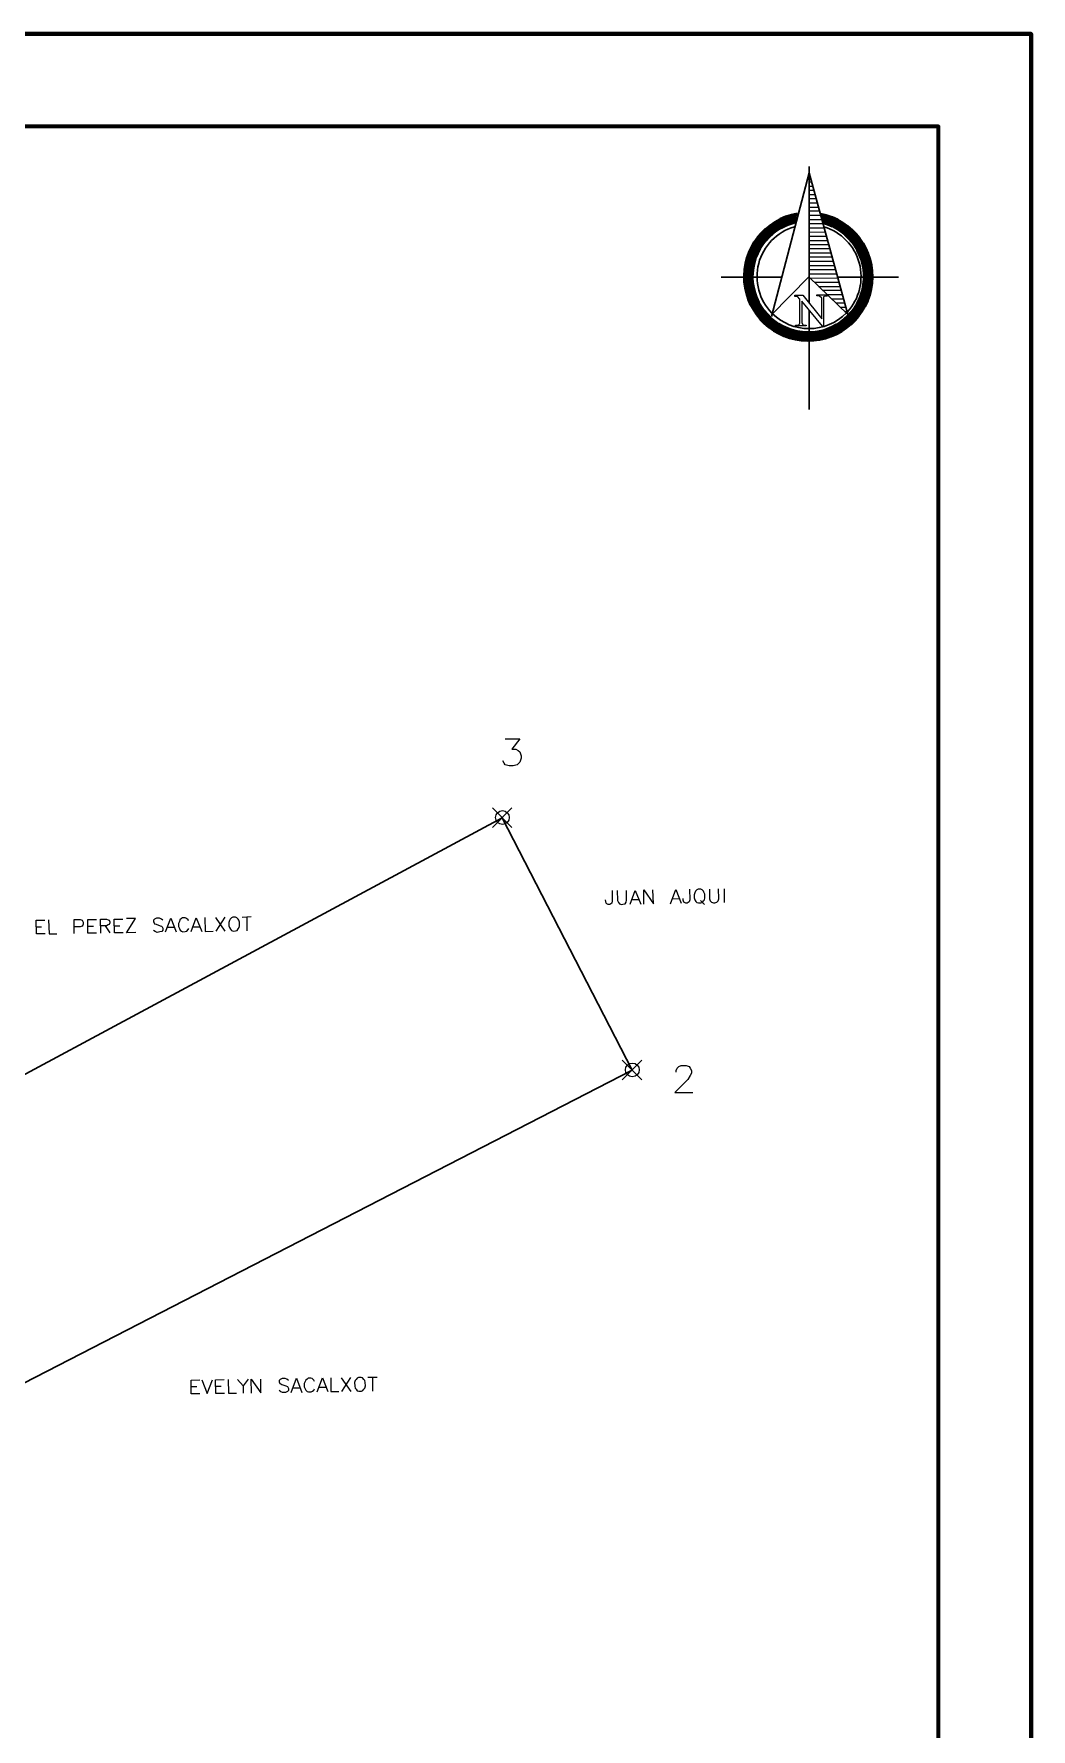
# Model space of a CAD drawing. Header units: millimetres. Extents: x 2405 to 2491, y 1861 to 1993.
# Drawn here: x 2448.4 to 2491.4, y 1919.9 to 1993.1 of the extents above; entities that cross this region are included whole.
import ezdxf

# ---------------------------------------------------------------- set-up
doc = ezdxf.new("R2010")
doc.units = ezdxf.units.MM
for name, color, linetype in [('PDF_0', 7, 'Continuous'), ('PDF_CVL_CUADCON_TIT', 7, 'Continuous'), ('PDF_CVL_CUADCON_TX', 7, 'Continuous'), ('PDF_CVL_PUNTO', 7, 'Continuous'), ('PDF_CVL_PUNTO_NUM', 7, 'Continuous')]:
    doc.layers.add(name, color=color, linetype=linetype)

msp = doc.modelspace()

# ---------------------------------------------------------------- hatches: boundary and pattern name
at = {"layer": 'PDF_0', "transparency": 33554559}
msp.add_hatch(color=256, dxfattribs=at).paths.add_polyline_path([(2481.869, 1987.034), (2481.852, 1987.051), (2481.835, 1987.068), (2481.818, 1987.051), (2481.801, 1987.034), (2481.818, 1987.017), (2481.835, 1987), (2481.852, 1987.017)])

# ---------------------------------------------------------------- linework, layer by layer
at = {"layer": 'PDF_0', "lineweight": 70}
for points in [[(2405.031, 1861.128), (2405.031, 1993.083), (2491.408, 1993.083), (2491.408, 1861.128), (2405.031, 1861.128), (2491.408, 1861.128), (2491.408, 1993.083), (2405.031, 1993.083)], [(2417.027, 1989.084), (2417.027, 1865.127), (2487.41, 1865.127), (2487.41, 1989.084)]]:
    msp.add_lwpolyline(points, close=True, dxfattribs=at)
at = {"layer": 'PDF_0', "lineweight": 30}
for points in [[(2480.192, 1980.935), (2481.818, 1982.595), (2483.496, 1980.968), (2481.835, 1987.085), (2480.209, 1980.884)], [(2481.835, 1987.356), (2481.835, 1981.46)], [(2480.632, 1982.578), (2478.04, 1982.578)], [(2485.681, 1982.578), (2483.055, 1982.578)], [(2481.835, 1981.155), (2481.835, 1976.868)]]:
    msp.add_lwpolyline(points, dxfattribs=at)
at = {"layer": 'PDF_0', "lineweight": 25}
for points in [[(2481.886, 1986.865), (2481.835, 1986.865)], [(2481.937, 1986.678), (2481.835, 1986.678)], [(2481.988, 1986.492), (2481.835, 1986.492)], [(2482.039, 1986.323), (2481.835, 1986.323)], [(2482.089, 1986.136), (2481.835, 1986.136)], [(2481.327, 1985.289), (2481.191, 1985.289)], [(2482.14, 1985.967), (2481.835, 1985.967)], [(2482.191, 1985.78), (2481.835, 1985.78)], [(2482.242, 1985.594), (2481.835, 1985.594)], [(2482.276, 1985.425), (2481.835, 1985.425)], [(2482.394, 1985.289), (2482.327, 1985.289)], [(2480.412, 1984.56), (2479.87, 1984.56)], [(2480.48, 1984.611), (2479.921, 1984.611)], [(2480.565, 1984.662), (2479.972, 1984.662)], [(2480.649, 1984.713), (2480.022, 1984.713)], [(2480.734, 1984.764), (2480.09, 1984.764)], [(2480.853, 1984.798), (2480.158, 1984.798)], [(2480.971, 1984.848), (2480.209, 1984.848)], [(2481.107, 1984.899), (2480.293, 1984.899)], [(2481.242, 1984.95), (2480.361, 1984.95)], [(2481.242, 1985.001), (2480.446, 1985.001)], [(2481.259, 1985.035), (2480.531, 1985.035)], [(2481.276, 1985.086), (2480.632, 1985.086)], [(2481.293, 1985.137), (2480.734, 1985.137)], [(2481.293, 1985.187), (2480.87, 1985.187)], [(2481.31, 1985.238), (2481.005, 1985.238)], [(2482.581, 1985.238), (2482.327, 1985.238), (2481.835, 1985.238)], [(2482.377, 1985.052), (2481.835, 1985.052)], [(2482.428, 1984.882), (2481.835, 1984.882)], [(2482.479, 1984.696), (2481.835, 1984.696)], [(2482.716, 1985.187), (2482.344, 1985.187)], [(2482.852, 1985.137), (2482.361, 1985.137)], [(2482.954, 1985.086), (2482.377, 1985.086)], [(2483.055, 1985.035), (2482.377, 1985.035)], [(2483.14, 1985.001), (2482.394, 1985.001)], [(2483.225, 1984.95), (2482.411, 1984.95)], [(2483.292, 1984.899), (2482.479, 1984.899)], [(2483.36, 1984.848), (2482.615, 1984.848)], [(2483.428, 1984.798), (2482.733, 1984.798)], [(2483.496, 1984.764), (2482.835, 1984.764)], [(2483.564, 1984.713), (2482.937, 1984.713)], [(2483.614, 1984.662), (2483.021, 1984.662)], [(2483.665, 1984.611), (2483.106, 1984.611)], [(2483.716, 1984.56), (2483.174, 1984.56)], [(2479.734, 1983.849), (2479.345, 1983.849)], [(2479.768, 1983.9), (2479.362, 1983.9)], [(2479.802, 1983.95), (2479.395, 1983.95)], [(2479.836, 1983.984), (2479.412, 1983.984)], [(2479.87, 1984.035), (2479.446, 1984.035)], [(2479.904, 1984.086), (2479.48, 1984.086)], [(2479.938, 1984.137), (2479.514, 1984.137)], [(2479.988, 1984.188), (2479.548, 1984.188)], [(2480.022, 1984.239), (2479.582, 1984.239)], [(2480.073, 1984.272), (2479.616, 1984.272)], [(2480.124, 1984.323), (2479.65, 1984.323)], [(2480.175, 1984.374), (2479.684, 1984.374)], [(2480.226, 1984.425), (2479.734, 1984.425)], [(2480.293, 1984.476), (2479.768, 1984.476)], [(2480.344, 1984.51), (2479.819, 1984.51)], [(2482.53, 1984.51), (2481.835, 1984.527)], [(2482.581, 1984.34), (2481.835, 1984.34)], [(2482.632, 1984.154), (2481.835, 1984.154)], [(2482.682, 1983.984), (2481.835, 1983.984)], [(2483.767, 1984.51), (2483.242, 1984.51)], [(2483.818, 1984.476), (2483.292, 1984.476)], [(2483.852, 1984.425), (2483.36, 1984.425)], [(2483.902, 1984.374), (2483.411, 1984.374)], [(2483.936, 1984.323), (2483.462, 1984.323)], [(2483.97, 1984.272), (2483.513, 1984.272)], [(2484.004, 1984.239), (2483.547, 1984.239)], [(2484.038, 1984.188), (2483.597, 1984.188)], [(2484.072, 1984.137), (2483.631, 1984.137)], [(2484.106, 1984.086), (2483.682, 1984.086)], [(2484.14, 1984.035), (2483.716, 1984.035)], [(2484.173, 1983.984), (2483.75, 1983.984)], [(2484.19, 1983.95), (2483.784, 1983.95)], [(2484.224, 1983.9), (2483.818, 1983.9)], [(2484.241, 1983.849), (2483.852, 1983.849)], [(2479.429, 1983.086), (2479.074, 1983.086)], [(2479.463, 1983.171), (2479.09, 1983.171)], [(2479.446, 1983.137), (2479.09, 1983.137)], [(2479.463, 1983.222), (2479.107, 1983.222)], [(2479.48, 1983.273), (2479.124, 1983.273)], [(2479.514, 1983.374), (2479.141, 1983.374)], [(2479.497, 1983.324), (2479.141, 1983.324)], [(2479.531, 1983.425), (2479.158, 1983.425)], [(2479.548, 1983.459), (2479.175, 1983.459)], [(2479.565, 1983.51), (2479.192, 1983.51)], [(2479.582, 1983.561), (2479.209, 1983.561)], [(2479.616, 1983.612), (2479.226, 1983.612)], [(2479.633, 1983.662), (2479.243, 1983.662)], [(2479.667, 1983.696), (2479.277, 1983.696)], [(2479.684, 1983.747), (2479.294, 1983.747)], [(2479.717, 1983.798), (2479.311, 1983.798)], [(2482.733, 1983.798), (2481.835, 1983.798)], [(2482.767, 1983.612), (2481.835, 1983.612)], [(2482.818, 1983.442), (2481.835, 1983.442)], [(2482.869, 1983.256), (2481.835, 1983.256)], [(2484.275, 1983.798), (2483.869, 1983.798)], [(2484.292, 1983.747), (2483.902, 1983.747)], [(2484.309, 1983.696), (2483.919, 1983.696)], [(2484.343, 1983.662), (2483.953, 1983.662)], [(2484.36, 1983.612), (2483.97, 1983.612)], [(2484.377, 1983.561), (2483.987, 1983.561)], [(2484.394, 1983.51), (2484.021, 1983.51)], [(2484.411, 1983.459), (2484.038, 1983.459)], [(2484.428, 1983.425), (2484.055, 1983.425)], [(2484.445, 1983.374), (2484.072, 1983.374)], [(2484.445, 1983.324), (2484.089, 1983.324)], [(2484.462, 1983.273), (2484.106, 1983.273)], [(2484.478, 1983.222), (2484.123, 1983.222)], [(2484.478, 1983.171), (2484.123, 1983.171)], [(2484.495, 1983.137), (2484.14, 1983.137)], [(2484.512, 1983.086), (2484.157, 1983.086)], [(2479.395, 1982.849), (2479.04, 1982.849)], [(2479.395, 1982.798), (2479.04, 1982.798)], [(2479.395, 1982.748), (2479.04, 1982.748)], [(2479.379, 1982.697), (2479.04, 1982.697)], [(2479.379, 1982.646), (2479.04, 1982.646)], [(2479.379, 1982.612), (2479.04, 1982.612)], [(2479.379, 1982.561), (2479.04, 1982.561)], [(2479.379, 1982.51), (2479.04, 1982.51)], [(2479.395, 1982.459), (2479.04, 1982.459)], [(2479.395, 1982.409), (2479.04, 1982.409)], [(2479.395, 1982.358), (2479.04, 1982.358)], [(2479.412, 1982.985), (2479.057, 1982.985)], [(2479.412, 1982.934), (2479.057, 1982.934)], [(2479.395, 1982.9), (2479.057, 1982.9)], [(2479.429, 1983.036), (2479.074, 1983.036)], [(2482.92, 1983.069), (2481.835, 1983.069)], [(2482.971, 1982.9), (2481.835, 1982.9)], [(2483.021, 1982.714), (2481.835, 1982.714)], [(2483.072, 1982.527), (2481.869, 1982.544)], [(2483.123, 1982.358), (2482.056, 1982.358)], [(2484.512, 1983.036), (2484.157, 1983.036)], [(2484.512, 1982.985), (2484.173, 1982.985)], [(2484.529, 1982.934), (2484.173, 1982.934)], [(2484.529, 1982.9), (2484.173, 1982.9)], [(2484.546, 1982.849), (2484.19, 1982.849)], [(2484.546, 1982.798), (2484.19, 1982.798)], [(2484.546, 1982.748), (2484.19, 1982.748)], [(2484.546, 1982.697), (2484.19, 1982.697)], [(2484.546, 1982.51), (2484.19, 1982.51)], [(2484.546, 1982.459), (2484.19, 1982.459)], [(2484.546, 1982.409), (2484.19, 1982.409)], [(2484.546, 1982.358), (2484.19, 1982.358)], [(2484.546, 1982.646), (2484.207, 1982.646)], [(2484.546, 1982.612), (2484.207, 1982.612)], [(2484.546, 1982.561), (2484.207, 1982.561)], [(2479.395, 1982.324), (2479.057, 1982.324)], [(2479.412, 1982.273), (2479.057, 1982.273)], [(2479.412, 1982.222), (2479.057, 1982.222)], [(2479.412, 1982.171), (2479.074, 1982.171)], [(2479.429, 1982.121), (2479.074, 1982.121)], [(2479.446, 1982.087), (2479.09, 1982.087)], [(2479.446, 1982.036), (2479.09, 1982.036)], [(2479.463, 1981.985), (2479.107, 1981.985)], [(2479.48, 1981.934), (2479.107, 1981.934)], [(2479.48, 1981.883), (2479.124, 1981.883)], [(2479.497, 1981.833), (2479.141, 1981.833)], [(2479.514, 1981.799), (2479.158, 1981.799)], [(2479.531, 1981.748), (2479.175, 1981.748)], [(2479.548, 1981.697), (2479.175, 1981.697)], [(2479.582, 1981.646), (2479.192, 1981.646)], [(2483.174, 1982.171), (2482.242, 1982.171)], [(2483.225, 1982.002), (2482.428, 1982.002)], [(2483.259, 1981.816), (2482.615, 1981.816)], [(2483.309, 1981.629), (2482.801, 1981.629)], [(2484.377, 1981.646), (2484.004, 1981.646)], [(2484.394, 1981.697), (2484.021, 1981.697)], [(2484.411, 1981.748), (2484.055, 1981.748)], [(2484.428, 1981.799), (2484.072, 1981.799)], [(2484.462, 1981.883), (2484.089, 1981.883)], [(2484.445, 1981.833), (2484.089, 1981.833)], [(2484.478, 1981.934), (2484.106, 1981.934)], [(2484.478, 1981.985), (2484.123, 1981.985)], [(2484.495, 1982.087), (2484.14, 1982.087)], [(2484.495, 1982.036), (2484.14, 1982.036)], [(2484.512, 1982.171), (2484.157, 1982.171)], [(2484.512, 1982.121), (2484.157, 1982.121)], [(2484.529, 1982.273), (2484.173, 1982.273)], [(2484.529, 1982.222), (2484.173, 1982.222)], [(2484.529, 1982.324), (2484.19, 1982.324)], [(2479.599, 1981.595), (2479.226, 1981.595)], [(2479.616, 1981.561), (2479.243, 1981.561)], [(2479.65, 1981.511), (2479.26, 1981.511)], [(2479.667, 1981.46), (2479.277, 1981.46)], [(2479.7, 1981.409), (2479.294, 1981.409)], [(2479.717, 1981.358), (2479.328, 1981.358)], [(2479.751, 1981.307), (2479.345, 1981.307)], [(2479.785, 1981.273), (2479.379, 1981.273)], [(2479.819, 1981.223), (2479.395, 1981.223)], [(2479.853, 1981.172), (2479.429, 1981.172)], [(2479.887, 1981.121), (2479.463, 1981.121)], [(2479.921, 1981.07), (2479.48, 1981.07)], [(2479.955, 1981.019), (2479.514, 1981.019)], [(2480.005, 1980.985), (2479.548, 1980.985)], [(2480.039, 1980.935), (2479.582, 1980.935)], [(2480.09, 1980.884), (2479.633, 1980.884)], [(2483.36, 1981.46), (2482.987, 1981.46)], [(2483.411, 1981.273), (2483.174, 1981.273)], [(2483.462, 1981.087), (2483.36, 1981.087)], [(2483.953, 1980.884), (2483.496, 1980.884)], [(2484.004, 1980.935), (2483.547, 1980.935)], [(2484.038, 1980.985), (2483.58, 1980.985)], [(2484.072, 1981.019), (2483.631, 1981.019)], [(2484.089, 1981.07), (2483.665, 1981.07)], [(2484.123, 1981.121), (2483.699, 1981.121)], [(2484.157, 1981.172), (2483.733, 1981.172)], [(2484.19, 1981.223), (2483.767, 1981.223)], [(2484.207, 1981.273), (2483.801, 1981.273)], [(2484.241, 1981.307), (2483.835, 1981.307)], [(2484.258, 1981.358), (2483.869, 1981.358)], [(2484.292, 1981.409), (2483.885, 1981.409)], [(2484.309, 1981.46), (2483.919, 1981.46)], [(2484.326, 1981.511), (2483.936, 1981.511)], [(2484.343, 1981.561), (2483.97, 1981.561)], [(2484.36, 1981.595), (2483.987, 1981.595)], [(2480.141, 1980.833), (2479.667, 1980.833)], [(2480.192, 1980.782), (2479.7, 1980.782)], [(2480.243, 1980.748), (2479.751, 1980.748)], [(2480.31, 1980.697), (2479.785, 1980.697)], [(2480.378, 1980.647), (2479.836, 1980.647)], [(2480.446, 1980.596), (2479.887, 1980.596)], [(2480.514, 1980.545), (2479.938, 1980.545)], [(2480.598, 1980.494), (2479.988, 1980.494)], [(2480.683, 1980.46), (2480.039, 1980.46)], [(2480.768, 1980.409), (2480.107, 1980.409)], [(2480.886, 1980.359), (2480.175, 1980.359)], [(2481.005, 1980.308), (2480.243, 1980.308)], [(2481.175, 1980.257), (2480.31, 1980.257)], [(2481.395, 1980.223), (2480.395, 1980.223)], [(2483.106, 1980.172), (2481.801, 1980.172), (2480.48, 1980.172)], [(2483.191, 1980.223), (2482.191, 1980.223)], [(2483.275, 1980.257), (2482.411, 1980.257)], [(2483.343, 1980.308), (2482.581, 1980.308)], [(2483.411, 1980.359), (2482.699, 1980.359)], [(2483.479, 1980.409), (2482.818, 1980.409)], [(2483.53, 1980.46), (2482.903, 1980.46)], [(2483.597, 1980.494), (2482.987, 1980.494)], [(2483.648, 1980.545), (2483.072, 1980.545)], [(2483.699, 1980.596), (2483.14, 1980.596)], [(2483.75, 1980.647), (2483.208, 1980.647)], [(2483.801, 1980.697), (2483.275, 1980.697)], [(2483.835, 1980.748), (2483.343, 1980.748)], [(2483.885, 1980.782), (2483.394, 1980.782)], [(2483.919, 1980.833), (2483.445, 1980.833)], [(2483.021, 1980.121), (2481.801, 1980.121), (2480.565, 1980.121)], [(2482.92, 1980.07), (2481.801, 1980.07), (2480.666, 1980.07)], [(2482.801, 1980.02), (2481.801, 1980.02), (2480.785, 1980.02)], [(2482.682, 1979.969), (2481.801, 1979.969), (2480.903, 1979.969)], [(2482.513, 1979.935), (2481.801, 1979.935), (2481.073, 1979.935)], [(2482.31, 1979.884), (2481.801, 1979.884), (2481.276, 1979.884)], [(2481.886, 1979.833), (2481.801, 1979.833), (2481.7, 1979.833)]]:
    msp.add_lwpolyline(points, dxfattribs=at)
at = {"layer": 'PDF_0', "lineweight": 20}
msp.add_lwpolyline([(2482.411, 1980.46), (2481.513, 1981.545), (2481.513, 1980.63), (2481.564, 1980.528), (2481.615, 1980.511), (2481.7, 1980.511), (2481.7, 1980.477), (2481.242, 1980.477), (2481.242, 1980.511), (2481.344, 1980.511), (2481.395, 1980.545), (2481.429, 1980.596), (2481.429, 1980.647), (2481.429, 1981.629), (2481.327, 1981.748), (2481.259, 1981.748), (2481.208, 1981.748), (2481.208, 1981.799), (2481.564, 1981.799), (2482.377, 1980.782), (2482.377, 1981.68), (2482.259, 1981.782), (2482.157, 1981.782), (2482.157, 1981.816), (2482.615, 1981.816), (2482.615, 1981.765), (2482.53, 1981.765), (2482.445, 1981.731), (2482.445, 1981.68), (2482.445, 1980.46)], close=True, dxfattribs=at)
msp.add_lwpolyline([(2481.818, 1982.019), (2481.801, 1982.019)], dxfattribs=at)
at = {"layer": 'PDF_0', "lineweight": 30}
msp.add_lwpolyline([(2480.255, 1981.001, 0.194727), (2481.813, 1980.359, 0.204974), (2483.441, 1981.043)], format="xyb", dxfattribs=at)
at = {"layer": 'PDF_0', "lineweight": 50}
for radius, start, end in [(2.753, 99.61873, 79.04663), (2.414, 103.41427, 74.87755)]:
    msp.add_arc((2481.793, 1982.603), radius, start, end, dxfattribs=at)
at = {"layer": 'PDF_0', "lineweight": 30}
for centre, start, end in [((2481.827, 1982.604), 106.38026, 224.5112), ((2481.827, 1982.603), 317.12022, 73.39966)]:
    msp.add_arc(centre, 2.245, start, end, dxfattribs=at)
at = {"layer": 'PDF_CVL_CUADCON_TIT', "lineweight": 30}
msp.add_lwpolyline([(2431.48, 1939.305), (2468.586, 1959.247), (2474.194, 1948.353), (2438.511, 1929.986)], close=True, dxfattribs=at)
at = {"layer": 'PDF_CVL_CUADCON_TX', "lineweight": 9}
for points in [[(2473.33, 1956.113), (2473.33, 1955.655), (2473.313, 1955.554), (2473.279, 1955.537), (2473.228, 1955.503), (2473.16, 1955.503), (2473.109, 1955.537), (2473.076, 1955.554), (2473.059, 1955.638), (2473.042, 1955.706)], [(2473.55, 1956.113), (2473.567, 1955.672), (2473.601, 1955.587), (2473.652, 1955.537), (2473.736, 1955.503), (2473.787, 1955.52), (2473.889, 1955.537), (2473.94, 1955.604), (2473.957, 1955.689), (2473.957, 1956.113)], [(2474.109, 1955.52), (2474.329, 1956.113), (2474.567, 1955.52)], [(2474.702, 1955.52), (2474.702, 1956.13), (2475.109, 1955.537), (2475.092, 1956.13)], [(2475.854, 1955.537), (2476.075, 1956.147), (2476.312, 1955.554)], [(2476.668, 1956.163), (2476.685, 1955.706), (2476.651, 1955.621), (2476.617, 1955.587), (2476.566, 1955.554), (2476.515, 1955.554), (2476.447, 1955.587), (2476.43, 1955.604), (2476.397, 1955.689), (2476.397, 1955.757)], [(2477.532, 1956.163), (2477.532, 1955.74), (2477.566, 1955.655), (2477.616, 1955.604), (2477.701, 1955.57), (2477.769, 1955.57), (2477.854, 1955.604), (2477.904, 1955.655), (2477.938, 1955.74), (2477.921, 1956.18)], [(2478.159, 1956.18), (2478.159, 1955.587)], [(2474.194, 1955.723), (2474.482, 1955.723)], [(2475.939, 1955.74), (2476.227, 1955.757)], [(2477.142, 1955.672), (2477.311, 1955.503)], [(2448.864, 1954.232), (2448.491, 1954.232), (2448.474, 1954.825), (2448.847, 1954.825)], [(2448.491, 1954.537), (2448.711, 1954.537)], [(2449.016, 1954.842), (2449.033, 1954.232), (2449.372, 1954.232)], [(2450.117, 1954.249), (2450.117, 1954.859), (2450.372, 1954.859), (2450.456, 1954.825), (2450.473, 1954.791), (2450.507, 1954.74), (2450.507, 1954.656), (2450.49, 1954.605), (2450.456, 1954.571), (2450.372, 1954.537), (2450.117, 1954.537)], [(2451.083, 1954.266), (2450.71, 1954.266), (2450.71, 1954.859), (2451.083, 1954.859)], [(2450.71, 1954.571), (2450.948, 1954.571)], [(2451.27, 1954.266), (2451.253, 1954.876), (2451.507, 1954.876), (2451.591, 1954.842), (2451.625, 1954.825), (2451.659, 1954.757), (2451.659, 1954.706), (2451.625, 1954.639), (2451.591, 1954.622), (2451.507, 1954.588), (2451.253, 1954.588)], [(2451.456, 1954.588), (2451.659, 1954.283)], [(2452.235, 1954.283), (2451.863, 1954.283), (2451.846, 1954.876), (2452.218, 1954.876)], [(2451.863, 1954.588), (2452.083, 1954.588)], [(2452.778, 1954.3), (2452.371, 1954.283), (2452.761, 1954.893), (2452.371, 1954.893)], [(2453.947, 1954.825), (2453.879, 1954.876), (2453.794, 1954.91), (2453.676, 1954.91), (2453.591, 1954.876), (2453.54, 1954.825), (2453.54, 1954.757), (2453.574, 1954.706), (2453.591, 1954.672), (2453.659, 1954.656), (2453.828, 1954.588), (2453.879, 1954.571), (2453.913, 1954.537), (2453.947, 1954.486), (2453.947, 1954.401), (2453.896, 1954.334), (2453.811, 1954.317), (2453.692, 1954.3), (2453.608, 1954.334), (2453.54, 1954.384)], [(2454.065, 1954.317), (2454.285, 1954.91), (2454.523, 1954.317)], [(2455.048, 1954.791), (2455.031, 1954.842), (2454.963, 1954.893), (2454.912, 1954.927), (2454.794, 1954.927), (2454.743, 1954.893), (2454.675, 1954.842), (2454.658, 1954.774), (2454.624, 1954.689), (2454.624, 1954.554), (2454.658, 1954.469), (2454.692, 1954.401), (2454.743, 1954.351), (2454.811, 1954.317), (2454.912, 1954.334), (2454.98, 1954.351), (2455.031, 1954.418), (2455.065, 1954.469)], [(2455.167, 1954.334), (2455.387, 1954.927), (2455.624, 1954.334)], [(2455.251, 1954.537), (2455.539, 1954.537)], [(2455.76, 1954.944), (2455.776, 1954.334), (2456.115, 1954.351)], [(2456.217, 1954.944), (2456.624, 1954.351)], [(2456.624, 1954.96), (2456.234, 1954.351)], [(2457.369, 1954.96), (2457.759, 1954.977)], [(2457.572, 1954.96), (2457.572, 1954.367)], [(2454.15, 1954.52), (2454.421, 1954.52)], [(2455.539, 1934.374), (2455.167, 1934.374), (2455.167, 1934.967), (2455.539, 1934.984)], [(2455.624, 1934.984), (2455.861, 1934.391), (2456.081, 1934.984)], [(2456.607, 1934.391), (2456.234, 1934.391), (2456.217, 1934.984), (2456.59, 1935.001)], [(2456.759, 1935.001), (2456.776, 1934.408), (2457.115, 1934.408)], [(2457.166, 1935.001), (2457.403, 1934.73), (2457.403, 1934.408)], [(2457.623, 1935.018), (2457.403, 1934.73)], [(2457.776, 1934.408), (2457.759, 1935.018), (2458.165, 1934.425), (2458.165, 1935.018)], [(2459.368, 1934.95), (2459.301, 1935.018), (2459.216, 1935.035), (2459.097, 1935.035), (2459.013, 1935.001), (2458.962, 1934.95), (2458.962, 1934.9), (2458.996, 1934.832), (2459.03, 1934.815), (2459.08, 1934.781), (2459.25, 1934.73), (2459.318, 1934.696), (2459.335, 1934.662), (2459.368, 1934.612), (2459.368, 1934.527), (2459.318, 1934.476), (2459.233, 1934.442), (2459.114, 1934.442), (2459.03, 1934.459), (2458.962, 1934.527)], [(2459.487, 1934.442), (2459.707, 1935.052), (2459.945, 1934.442)], [(2460.487, 1934.917), (2460.453, 1934.967), (2460.385, 1935.035), (2460.334, 1935.052), (2460.216, 1935.052), (2460.165, 1935.018), (2460.114, 1934.967), (2460.08, 1934.917), (2460.046, 1934.832), (2460.046, 1934.679), (2460.08, 1934.595), (2460.114, 1934.544), (2460.165, 1934.476), (2460.233, 1934.459), (2460.351, 1934.459), (2460.402, 1934.493), (2460.453, 1934.544), (2460.487, 1934.595)], [(2460.605, 1934.459), (2460.826, 1935.069), (2461.063, 1934.476)], [(2461.198, 1935.069), (2461.198, 1934.476), (2461.537, 1934.476)], [(2461.639, 1935.069), (2462.062, 1934.476)], [(2462.046, 1935.086), (2461.656, 1934.476)], [(2462.791, 1935.103), (2463.198, 1935.103)], [(2462.994, 1935.103), (2462.994, 1934.493)], [(2455.167, 1934.696), (2455.404, 1934.696)], [(2456.217, 1934.713), (2456.454, 1934.713)], [(2459.572, 1934.645), (2459.86, 1934.645)], [(2460.69, 1934.662), (2460.961, 1934.662)]]:
    msp.add_lwpolyline(points, dxfattribs=at)
for points in [[(2477.04, 1956.163), (2476.99, 1956.13), (2476.922, 1956.079), (2476.905, 1956.011), (2476.871, 1955.926), (2476.871, 1955.791), (2476.905, 1955.706), (2476.939, 1955.638), (2476.99, 1955.587), (2477.057, 1955.57), (2477.159, 1955.57), (2477.227, 1955.587), (2477.278, 1955.655), (2477.311, 1955.706), (2477.328, 1955.791), (2477.328, 1955.943), (2477.294, 1956.028), (2477.278, 1956.079), (2477.21, 1956.13), (2477.159, 1956.163)], [(2456.963, 1954.96), (2456.912, 1954.927), (2456.844, 1954.876), (2456.827, 1954.808), (2456.793, 1954.723), (2456.793, 1954.588), (2456.827, 1954.503), (2456.861, 1954.435), (2456.912, 1954.384), (2456.979, 1954.351), (2457.081, 1954.367), (2457.149, 1954.384), (2457.2, 1954.452), (2457.234, 1954.503), (2457.251, 1954.588), (2457.251, 1954.74), (2457.217, 1954.825), (2457.2, 1954.876), (2457.132, 1954.927), (2457.081, 1954.96)], [(2462.384, 1935.086), (2462.334, 1935.052), (2462.283, 1935.001), (2462.249, 1934.95), (2462.215, 1934.866), (2462.232, 1934.713), (2462.249, 1934.629), (2462.283, 1934.578), (2462.334, 1934.51), (2462.401, 1934.493), (2462.52, 1934.493), (2462.571, 1934.527), (2462.622, 1934.578), (2462.655, 1934.629), (2462.689, 1934.73), (2462.672, 1934.866), (2462.655, 1934.95), (2462.622, 1935.001), (2462.554, 1935.069), (2462.503, 1935.086)]]:
    msp.add_lwpolyline(points, close=True, dxfattribs=at)
at = {"layer": 'PDF_CVL_PUNTO', "lineweight": 20}
for points in [[(2468.162, 1958.824), (2469.009, 1959.671)], [(2468.162, 1959.671), (2469.009, 1958.824)], [(2473.77, 1947.929), (2474.617, 1948.776)], [(2473.77, 1948.776), (2474.617, 1947.929)]]:
    msp.add_lwpolyline(points, dxfattribs=at)
for centre in [(2468.594, 1959.256), (2474.202, 1948.361)]:
    msp.add_circle(centre, 0.297, dxfattribs=at)
at = {"layer": 'PDF_CVL_PUNTO_NUM', "lineweight": 20}
for points in [[(2468.721, 1962.653), (2469.348, 1962.653), (2469.009, 1962.212), (2469.179, 1962.212), (2469.28, 1962.144), (2469.348, 1962.094), (2469.399, 1961.924), (2469.399, 1961.823), (2469.348, 1961.653), (2469.229, 1961.534), (2469.06, 1961.484), (2468.891, 1961.484), (2468.721, 1961.534), (2468.67, 1961.602), (2468.62, 1961.704)], [(2476.092, 1948.268), (2476.092, 1948.336), (2476.142, 1948.437), (2476.21, 1948.505), (2476.312, 1948.556), (2476.532, 1948.556), (2476.651, 1948.505), (2476.701, 1948.437), (2476.752, 1948.336), (2476.752, 1948.217), (2476.701, 1948.115), (2476.6, 1947.946), (2476.041, 1947.387), (2476.82, 1947.387)]]:
    msp.add_lwpolyline(points, dxfattribs=at)

doc.saveas('drawing.dxf')
